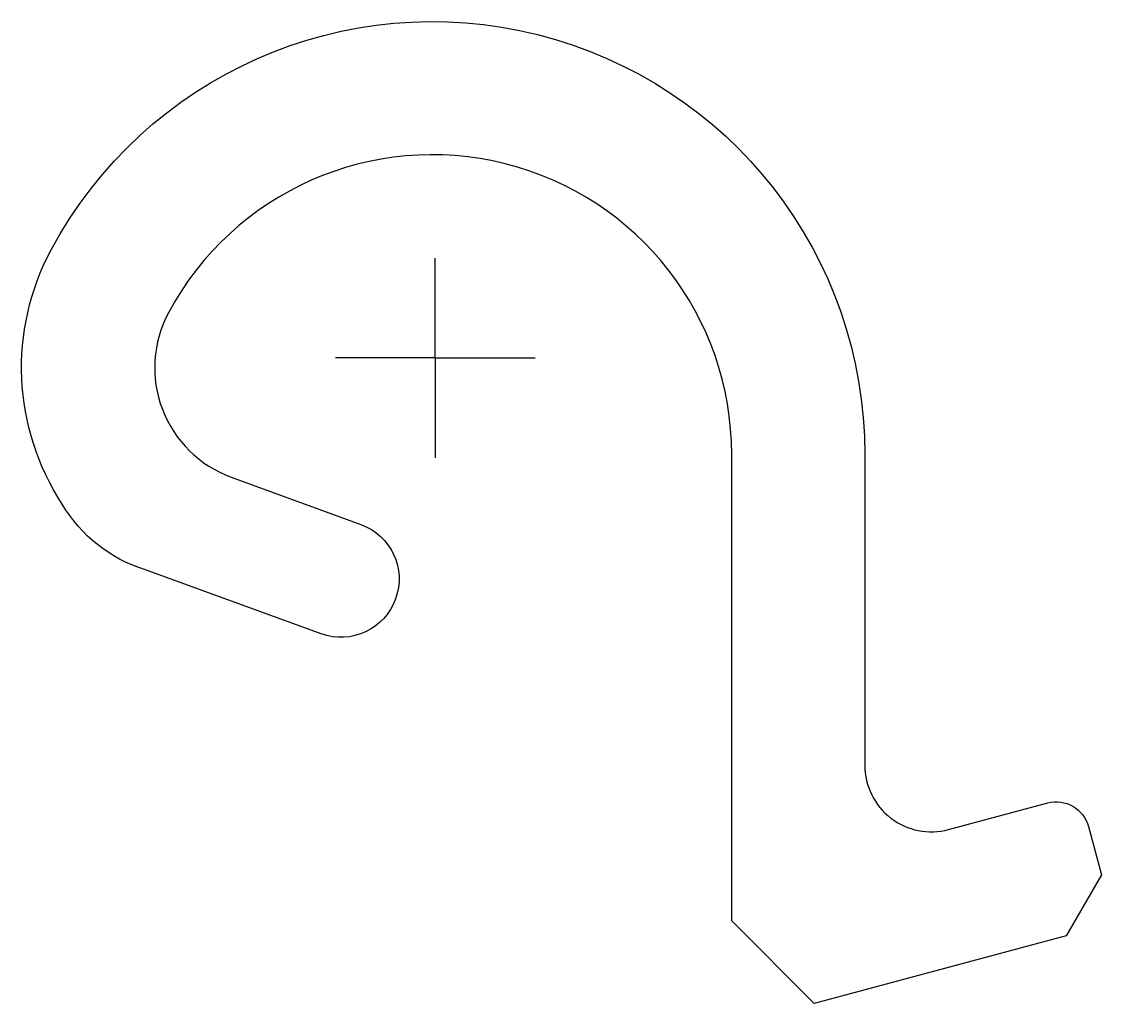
# Model space of a CAD drawing. Header units: millimetres. Extents: x -24.9 to 40, y -38.8 to 20.2.
import ezdxf

# ---------------------------------------------------------------- set-up
doc = ezdxf.new("R2010")
doc.units = ezdxf.units.MM
doc.header["$LTSCALE"] = 0.2

msp = doc.modelspace()

# ---------------------------------------------------------------- linework, layer by layer
at = {"flags": 128}
msp.add_lwpolyline([(17.821, -33.83), (17.821, -5.786, 0.779925), (-16.043, 2.719, 0.456596), (-12.266, -7.163), (-4.477, -9.998, -0.998538), (-6.871, -16.576), (-17.491, -12.711, -0.182743), (-22.427, -8.794, -0.274277), (-23.095, 6.497, -0.779953), (25.821, -5.786), (25.821, -24.475, 0.492819), (30.852, -28.34), (36.819, -26.741, -0.414214), (39.268, -28.155), (40.044, -31.053), (37.923, -34.727), (22.777, -38.786)], format="xyb", close=True, dxfattribs=at)
at = {"layer": 'DEFPOINTS'}
for p, q in [((0, 0), (0, 6)), ((0, 0), (-6, 0)), ((0, 0), (6, 0)), ((0, 0), (0, -6)), ((17.821, -33.83), (17.821, -5.957))]:
    msp.add_line(p, q, dxfattribs=at)
msp.add_arc((-9.872, -0.586), 15, 151.788, 151.82653, dxfattribs=at)

doc.saveas('drawing.dxf')
